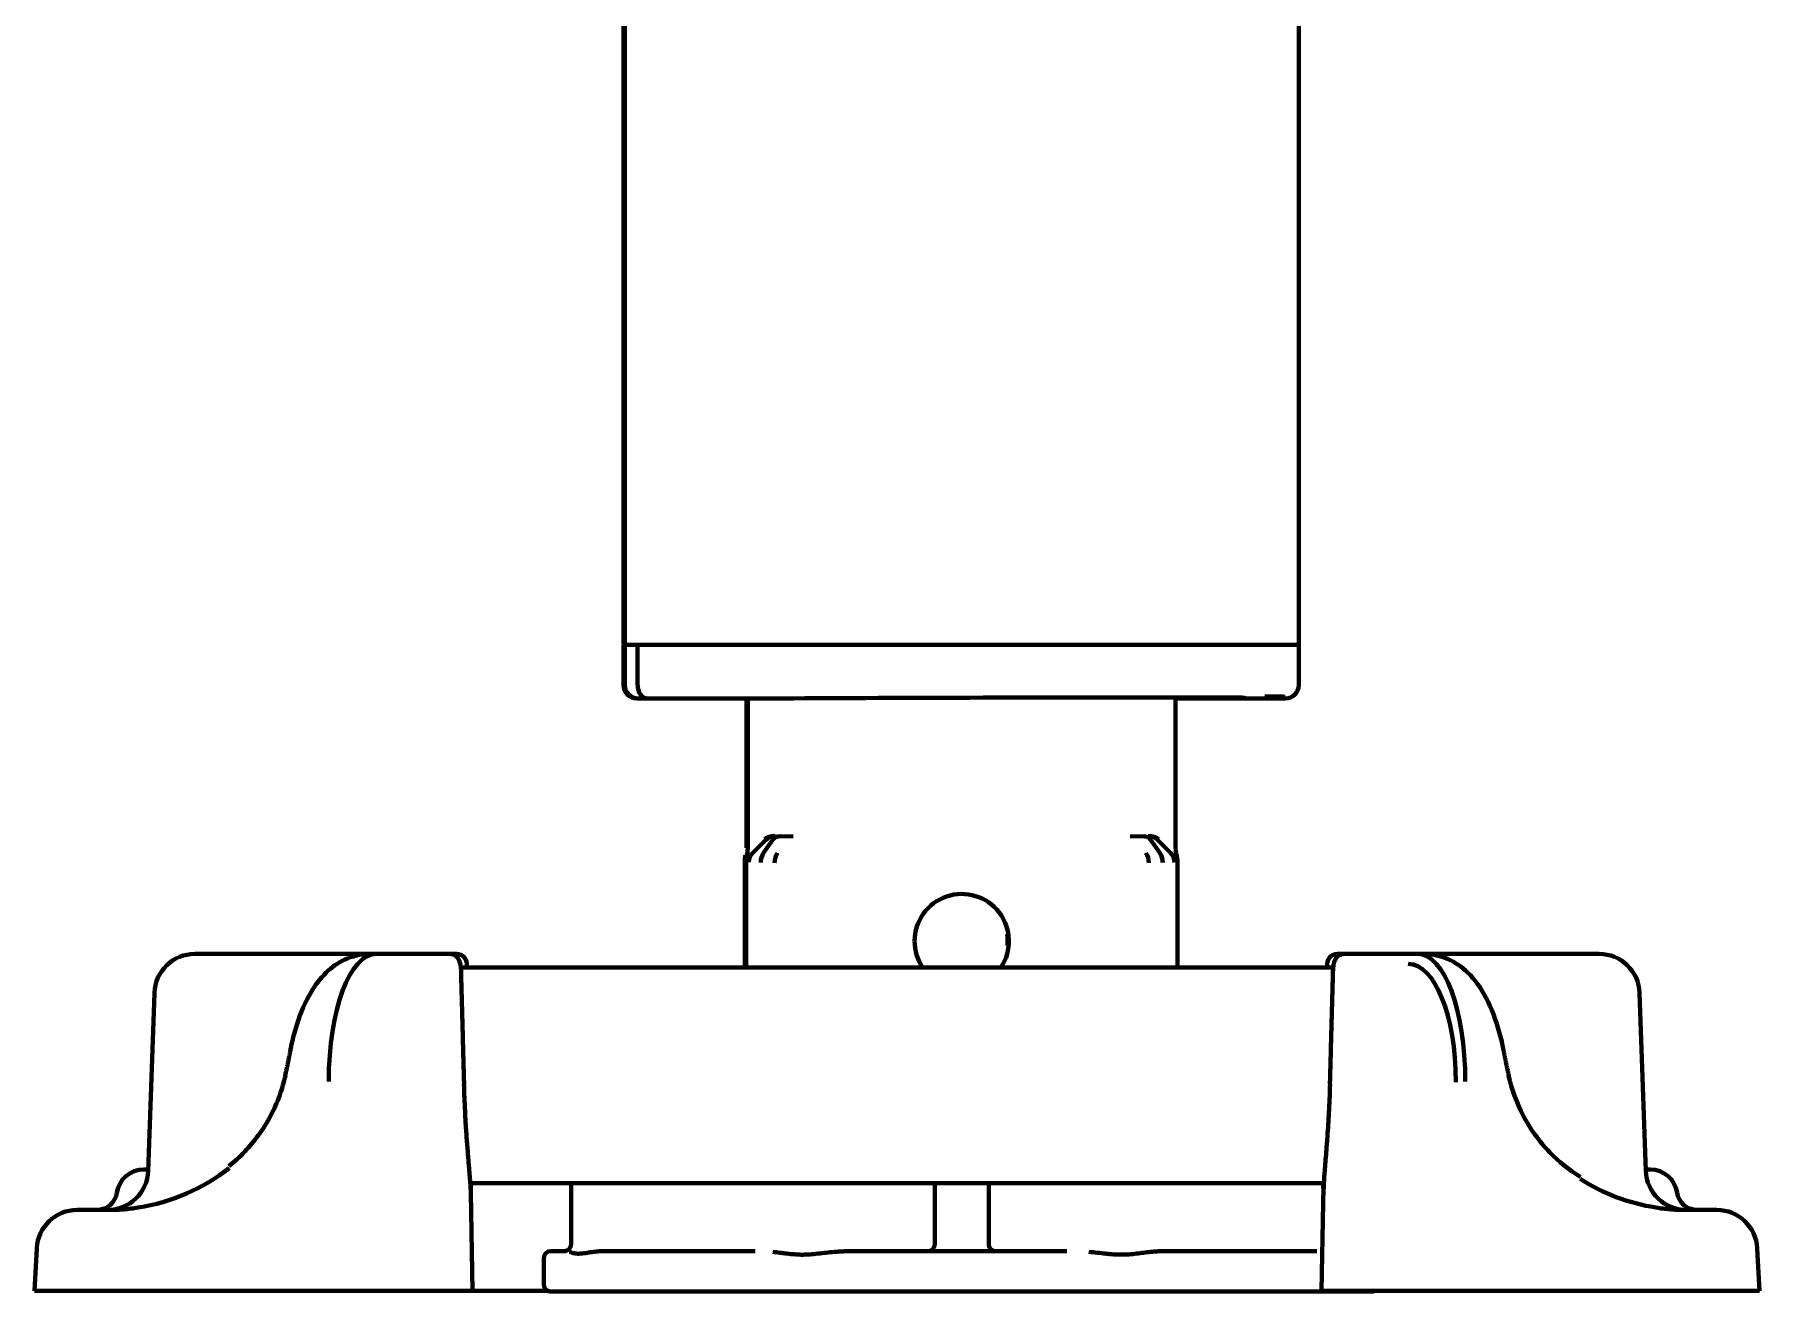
# Model space of a CAD drawing. Header units: inches. Extents: x -2405 to 7588, y 441 to 5654.
# Drawn here: x 2107 to 2235, y 2256.6 to 2349.9 of the extents above; entities that cross this region are included whole.
import ezdxf

# ---------------------------------------------------------------- set-up
doc = ezdxf.new("R2010")
doc.units = ezdxf.units.IN

msp = doc.modelspace()

# ---------------------------------------------------------------- linework, layer by layer
at = {"linetype": 'Continuous', "lineweight": 70}
for p, q in [((2150.78, 2385.03), (2150.78, 2304.58)), ((2200.78, 2382.13), (2200.78, 2304.58)), ((2150.68, 2381.68), (2150.68, 2304.63)), ((2150.78, 2304.63), (2150.68, 2304.63)), ((2150.68, 2304.58), (2150.78, 2304.58)), ((2150.68, 2301.58), (2150.68, 2304.58)), ((2150.78, 2301.58), (2150.78, 2304.58)), ((2152.58, 2304.58), (2150.78, 2304.58)), ((2151.73, 2304.58), (2151.73, 2301.58)), ((2151.73, 2304.58), (2151.73, 2301.58)), ((2198.98, 2304.58), (2152.58, 2304.58)), ((2153.73, 2304.58), (2198.28, 2304.58)), ((2200.78, 2304.58), (2198.98, 2304.58)), ((2200.78, 2301.72), (2200.78, 2304.58)), ((2200.78, 2301.72), (2200.78, 2301.58)), ((2152.11, 2300.58), (2152.34, 2300.58)), ((2152.21, 2300.58), (2152.44, 2300.58)), ((2152.31, 2300.58), (2152.34, 2300.58)), ((2152.31, 2300.58), (2152.34, 2300.58)), ((2160.93, 2300.58), (2152.44, 2300.58)), ((2160.93, 2300.58), (2152.44, 2300.58)), ((2159.8, 2300.58), (2159.8, 2289.5)), ((2159.9, 2300.58), (2159.9, 2289.5)), ((2191.65, 2289.5), (2191.65, 2300.67)), ((2199.11, 2300.58), (2191.65, 2300.58)), ((2199.11, 2300.58), (2191.65, 2300.58)), ((2199.11, 2300.58), (2199.34, 2300.58)), ((2161.22, 2290.08), (2160.28, 2289.13)), ((2161.74, 2290.06), (2161.07, 2289.12)), ((2162.23, 2290.36), (2163.27, 2290.34)), ((2188.28, 2290.34), (2189.32, 2290.36)), ((2189.81, 2290.06), (2190.48, 2289.12)), ((2190.33, 2290.08), (2191.27, 2289.13)), ((2161.07, 2289.12), (2161.07, 2289.12)), ((2190.48, 2289.12), (2190.48, 2289.12)), ((2159.68, 2280.63), (2159.68, 2288.64)), ((2159.78, 2280.63), (2159.78, 2288.64)), ((2191.78, 2280.63), (2191.78, 2288.64)), ((2118.87, 2281.63), (2124.37, 2281.63)), ((2124.37, 2281.63), (2128.2, 2281.63)), ((2128.2, 2281.63), (2131.82, 2281.63)), ((2131.82, 2281.63), (2132.34, 2281.63)), ((2132.34, 2281.63), (2134.49, 2281.63)), ((2134.49, 2281.63), (2137.77, 2281.63)), ((2137.77, 2281.63), (2138.3, 2281.63)), ((2203.65, 2281.63), (2204.18, 2281.63)), ((2204.18, 2281.63), (2207.46, 2281.63)), ((2207.46, 2281.63), (2209.61, 2281.63)), ((2209.61, 2281.63), (2210.13, 2281.63)), ((2209.79, 2281.63), (2213.75, 2281.63)), ((2213.75, 2281.63), (2217.58, 2281.63)), ((2217.58, 2281.63), (2223.08, 2281.63)), ((2203.35, 2280.63), (2138.6, 2280.63)), ((2138.63, 2280.19), (2138.63, 2280.2)), ((2139.06, 2280.63), (2139.05, 2280.89)), ((2202.9, 2280.89), (2202.89, 2280.63)), ((2203.32, 2280.2), (2203.32, 2280.19)), ((2115.87, 2278.73), (2115.41, 2265.52)), ((2226.54, 2265.52), (2226.08, 2278.73)), ((2125.59, 2272.62), (2125.59, 2272.62)), ((2138.84, 2272), (2138.85, 2272)), ((2203.1, 2272), (2203.11, 2272)), ((2216.36, 2272.61), (2216.36, 2272.62)), ((2115.07, 2265.63), (2115.42, 2265.63)), ((2226.88, 2265.63), (2226.53, 2265.63)), ((2139.31, 2264.63), (2202.65, 2264.63)), ((2139.35, 2263.9), (2139.34, 2264.63)), ((2146.79, 2264.63), (2146.79, 2260.08)), ((2173.78, 2264.63), (2173.78, 2260.08)), ((2177.78, 2260.08), (2177.78, 2264.63)), ((2139.48, 2256.63), (2139.35, 2263.9)), ((2202.48, 2256.63), (2202.59, 2263.17)), ((2202.61, 2264.24), (2202.61, 2264.22)), ((2112.63, 2262.63), (2110.14, 2262.63)), ((2231.81, 2262.63), (2229.32, 2262.63)), ((2107.14, 2259.78), (2106.98, 2256.63)), ((2145.28, 2259.58), (2146.43, 2259.58)), ((2149.41, 2259.58), (2160.44, 2259.58)), ((2167.98, 2259.58), (2174, 2259.58)), ((2174.88, 2259.58), (2176.68, 2259.58)), ((2177.55, 2259.58), (2183.57, 2259.58)), ((2191.11, 2259.58), (2202.14, 2259.58)), ((2234.81, 2259.78), (2234.98, 2256.63)), ((2144.78, 2259.08), (2144.78, 2257.08)), ((2114.96, 2256.63), (2106.98, 2256.63)), ((2114.96, 2256.63), (2128.77, 2256.63)), ((2129.47, 2256.63), (2128.77, 2256.63)), ((2129.47, 2256.63), (2135.58, 2256.63)), ((2139.48, 2256.63), (2135.58, 2256.63)), ((2139.48, 2256.63), (2145.06, 2256.63)), ((2145.28, 2256.58), (2145.18, 2256.58)), ((2206.28, 2256.58), (2145.28, 2256.58)), ((2206.37, 2256.63), (2202.48, 2256.63)), ((2212.48, 2256.63), (2206.37, 2256.63)), ((2213.18, 2256.63), (2212.48, 2256.63)), ((2213.18, 2256.63), (2226.99, 2256.63)), ((2234.98, 2256.63), (2226.99, 2256.63))]:
    msp.add_line(p, q, dxfattribs=at)
for centre, radius, start, end in [((2175.78, 2282.58), 3.5, 326.1431, 180), ((2175.78, 2282.58), 3.5, 180, 213.8625), ((2175.68, 2282.58), 3.5, 354.6056, 8.3475), ((2118.87, 2278.63), 3, 90, 178), ((2138.3, 2280.88), 0.75, 1, 90), ((2203.65, 2280.88), 0.75, 90, 179), ((2223.08, 2278.63), 3, 2, 90), ((2115.07, 2263.63), 2, 90, 171.7868), ((2226.88, 2263.63), 2, 8.2132, 90), ((2112.41, 2265.63), 3, 270, 358), ((2229.54, 2265.63), 3, 182, 270), ((2111.61, 2264.13), 1.5, 270, 351.7868), ((2230.34, 2264.13), 1.5, 188.2132, 270), ((2110.14, 2259.63), 3, 90, 177), ((2231.81, 2259.63), 3, 3, 90), ((2145.28, 2259.08), 0.5, 90, 180), ((2173.28, 2260.08), 0.5, 270, 360), ((2178.28, 2260.08), 0.5, 180, 270), ((2145.28, 2257.08), 0.5, 180, 270), ((2145.18, 2257.08), 0.5, 244.1573, 270), ((2206.28, 2257.08), 0.5, 270, 295.8427)]:
    msp.add_arc(centre, radius, start, end, dxfattribs=at)
for centre, major_axis, ratio, start_param, end_param in [((2151.68, 2301.58), (-1, 0), 0.999995, 0, 1.567711), ((2151.78, 2301.58), (-1, 0), 0.999995, 0, 1.567711), ((2152.44, 2301.58), (0, 1), 0.707107, 1.570796, 3.141593), ((2152.44, 2301.58), (0, 1), 0.707107, 1.570796, 3.141593), ((2199.78, 2301.58), (-1, 0), 0.999995, 1.573882, 3.141593), ((2153.17, 2300.58), (-1.5, 0), 0.003085, 0.00001, 0.785408), ((2153.27, 2300.58), (-1.5, 0), 0.003085, 0.00001, 0.785408), ((2175.78, 2300.58), (21, 0.06), 0.003085, 5.569494, 8.63937), ((2198.28, 2300.72), (1.5, 0), 0.003085, 6.283176, 7.853972), ((2198.28, 2300.58), (1.5, 0), 0.003085, 5.497778, 6.283176), ((2161.93, 2289.37), (-0.707, -0.707), 0.999695, 3.927142, 4.71239), ((2161.57, 2288.41), (-0.017, -1), 0.707053, 3.945502, 4.724738), ((2162.6, 2288.4), (-0.01, -1), 0.707088, 3.940402, 4.719667), ((2188.95, 2288.4), (0.01, -1), 0.707088, 1.563519, 2.342782), ((2189.98, 2288.41), (0.017, -1), 0.707053, 1.558447, 2.337683), ((2190.57, 2288.43), (0.508, -0.861), 0.999795, 1.037568, 1.82282), ((2132.51, 2271.63), (-0.2, 10), 0.36987, 6.275734, 7.79417), ((2209.44, 2271.63), (0.2, 10), 0.36987, 4.7722, 6.290637), ((2208.74, 2271.64), (0.21, 9.25), 0.399832, 4.773696, 6.292133), ((2112.68, 2274.63), (13.31, 1.42), 0.895011, 4.765915, 5.329805), ((2229.27, 2274.63), (-13.31, 1.42), 0.895011, 1.060573, 1.51727), ((2146.29, 2260.08), (0, -0.5), 0.999848, 0, 1.570796)]:
    msp.add_ellipse(centre, major_axis=major_axis, ratio=ratio, start_param=start_param, end_param=end_param, dxfattribs=at)
for points, knots in [([(2161.91, 2290.38), (2161.83, 2290.39), (2161.76, 2290.38), (2161.62, 2290.36), (2161.55, 2290.35), (2161.45, 2290.32), (2161.42, 2290.31), (2161.36, 2290.28), (2161.33, 2290.27), (2161.28, 2290.24), (2161.25, 2290.22), (2161.2, 2290.19), (2161.17, 2290.17), (2161.15, 2290.15)], [0, 0, 0, 0, 0.25, 0.25, 0.5, 0.5, 0.625, 0.625, 0.75, 0.75, 0.875, 0.875, 1, 1, 1, 1]), ([(2161.74, 2290.06), (2161.77, 2290.1), (2161.8, 2290.15), (2161.85, 2290.19), (2161.86, 2290.2), (2161.88, 2290.22), (2161.89, 2290.23), (2161.92, 2290.25), (2161.94, 2290.26), (2162.01, 2290.3), (2162.05, 2290.32), (2162.11, 2290.34), (2162.12, 2290.34), (2162.14, 2290.34), (2162.14, 2290.35), (2162.15, 2290.35), (2162.15, 2290.35), (2162.16, 2290.35), (2162.19, 2290.35), (2162.21, 2290.36), (2162.23, 2290.36)], [0, 0, 0, 0, 0.25, 0.25, 0.3125, 0.3125, 0.375, 0.375, 0.5, 0.5, 0.75, 0.75, 0.8125, 0.828125, 0.828125, 0.84375, 0.84375, 0.875, 0.875, 1, 1, 1, 1]), ([(2189.81, 2290.06), (2189.78, 2290.1), (2189.75, 2290.15), (2189.69, 2290.2), (2189.67, 2290.22), (2189.64, 2290.24), (2189.63, 2290.25), (2189.61, 2290.26), (2189.6, 2290.27), (2189.54, 2290.3), (2189.5, 2290.32), (2189.44, 2290.34), (2189.43, 2290.34), (2189.41, 2290.34), (2189.41, 2290.35), (2189.41, 2290.35), (2189.4, 2290.35), (2189.39, 2290.35), (2189.36, 2290.35), (2189.34, 2290.36), (2189.32, 2290.36)], [0, 0, 0, 0, 0.25, 0.25, 0.375, 0.375, 0.4375, 0.4375, 0.5, 0.5, 0.75, 0.75, 0.8125, 0.828125, 0.828125, 0.84375, 0.84375, 0.875, 0.875, 1, 1, 1, 1]), ([(2190.33, 2290.08), (2190.29, 2290.12), (2190.18, 2290.2), (2190.07, 2290.27), (2189.95, 2290.32), (2189.88, 2290.34), (2189.8, 2290.35), (2189.78, 2290.36), (2189.76, 2290.36), (2189.74, 2290.36), (2189.73, 2290.36), (2189.69, 2290.37), (2189.66, 2290.37), (2189.62, 2290.37)], [0, 0, 0, 0, 0.25, 0.5, 0.5, 0.75, 0.75, 0.8125, 0.84375, 0.84375, 0.875, 0.875, 1, 1, 1, 1]), ([(2190.41, 2290.15), (2190.35, 2290.19), (2190.3, 2290.22), (2190.19, 2290.28), (2190.13, 2290.31), (2190, 2290.35), (2189.93, 2290.36), (2189.79, 2290.38), (2189.72, 2290.39), (2189.64, 2290.38)], [0, 0, 0, 0, 0.25, 0.25, 0.5, 0.5, 0.75, 0.75, 1, 1, 1, 1]), ([(2159.72, 2288.92), (2159.72, 2288.92), (2159.72, 2288.92), (2159.71, 2288.9), (2159.7, 2288.85), (2159.68, 2288.78), (2159.68, 2288.71), (2159.68, 2288.66), (2159.68, 2288.64)], [0, 0, 0, 0, 0.000031, 0.000031, 0.250024, 0.500016, 0.750008, 1, 1, 1, 1]), ([(2159.82, 2288.92), (2159.82, 2288.92), (2159.82, 2288.92), (2159.81, 2288.9), (2159.8, 2288.85), (2159.78, 2288.78), (2159.78, 2288.71), (2159.78, 2288.66), (2159.78, 2288.64)], [0, 0, 0, 0, 0.000031, 0.000031, 0.250024, 0.500016, 0.750008, 1, 1, 1, 1]), ([(2159.82, 2288.92), (2159.84, 2289.02), (2159.87, 2289.11), (2159.89, 2289.25), (2159.89, 2289.33), (2159.9, 2289.41), (2159.9, 2289.45), (2159.9, 2289.47), (2159.9, 2289.47), (2159.9, 2289.48), (2159.9, 2289.49), (2159.9, 2289.5)], [0, 0, 0, 0, 0.5, 0.5, 0.75, 0.875, 0.9375, 0.9375, 0.96875, 0.96875, 1, 1, 1, 1]), ([(2160.28, 2289.13), (2160.23, 2289.09), (2160.19, 2289.04), (2160.12, 2288.93), (2160.09, 2288.87), (2160.04, 2288.75), (2160.02, 2288.69), (2159.99, 2288.56), (2159.98, 2288.49), (2159.98, 2288.43)], [0, 0, 0, 0, 0.25, 0.25, 0.5, 0.5, 0.75, 0.75, 1, 1, 1, 1]), ([(2162.1, 2289.1), (2162.1, 2289.1), (2162.1, 2289.1), (2162.09, 2289.08), (2162.06, 2289.03), (2162.01, 2288.95), (2161.98, 2288.86), (2161.95, 2288.78), (2161.92, 2288.68), (2161.91, 2288.59), (2161.9, 2288.49), (2161.89, 2288.43), (2161.89, 2288.4)], [0, 0, 0, 0, 0.00004, 0.00004, 0.125035, 0.25003, 0.375025, 0.50002, 0.625015, 0.75001, 0.875005, 1, 1, 1, 1]), ([(2189.45, 2289.1), (2189.45, 2289.1), (2189.45, 2289.1), (2189.46, 2289.08), (2189.49, 2289.03), (2189.54, 2288.95), (2189.57, 2288.86), (2189.6, 2288.78), (2189.62, 2288.68), (2189.64, 2288.59), (2189.65, 2288.49), (2189.66, 2288.43), (2189.66, 2288.4)], [0, 0, 0, 0, 0.000028, 0.000028, 0.125025, 0.250021, 0.375018, 0.500014, 0.625011, 0.750007, 0.875004, 1, 1, 1, 1]), ([(2191.27, 2289.13), (2191.32, 2289.09), (2191.36, 2289.04), (2191.41, 2288.96), (2191.43, 2288.93), (2191.46, 2288.87), (2191.48, 2288.84), (2191.51, 2288.75), (2191.53, 2288.69), (2191.55, 2288.59), (2191.56, 2288.56), (2191.56, 2288.52), (2191.56, 2288.51), (2191.56, 2288.49), (2191.56, 2288.48), (2191.56, 2288.46), (2191.57, 2288.44), (2191.57, 2288.43)], [0, 0, 0, 0, 0.25, 0.25, 0.375, 0.375, 0.5, 0.5, 0.75, 0.75, 0.875, 0.875, 0.90625, 0.90625, 0.9375, 0.9375, 1, 1, 1, 1]), ([(2191.73, 2288.92), (2191.71, 2289.02), (2191.68, 2289.11), (2191.66, 2289.25), (2191.66, 2289.33), (2191.65, 2289.41), (2191.65, 2289.45), (2191.65, 2289.47), (2191.65, 2289.47), (2191.65, 2289.48), (2191.65, 2289.49), (2191.65, 2289.5)], [0, 0, 0, 0, 0.5, 0.5, 0.75, 0.875, 0.9375, 0.9375, 0.96875, 0.96875, 1, 1, 1, 1]), ([(2191.73, 2288.92), (2191.73, 2288.92), (2191.73, 2288.92), (2191.74, 2288.9), (2191.75, 2288.85), (2191.77, 2288.78), (2191.77, 2288.71), (2191.78, 2288.66), (2191.78, 2288.64)], [0, 0, 0, 0, 0.000031, 0.000031, 0.250024, 0.500016, 0.750008, 1, 1, 1, 1]), ([(2131.82, 2281.63), (2131.15, 2281.6), (2129.98, 2281.34), (2128.5, 2280.25), (2127.34, 2278.69), (2126.48, 2276.7), (2126.08, 2275.12), (2125.95, 2274.4)], [0, 0, 0, 0, 0.189106, 0.366438, 0.567543, 0.814714, 1, 1, 1, 1]), ([(2138.63, 2280.21), (2138.63, 2280.25), (2138.63, 2280.41), (2138.6, 2280.7), (2138.56, 2280.97), (2138.45, 2281.25), (2138.27, 2281.46), (2138.03, 2281.6), (2137.86, 2281.63), (2137.77, 2281.63)], [0, 0, 0, 0, 0.056059, 0.233526, 0.445472, 0.608863, 0.73785, 0.866889, 1, 1, 1, 1]), ([(2204.18, 2281.63), (2204.18, 2281.63), (2204.08, 2281.64), (2203.91, 2281.59), (2203.7, 2281.47), (2203.56, 2281.32), (2203.47, 2281.17), (2203.41, 2281), (2203.36, 2280.78), (2203.33, 2280.5), (2203.32, 2280.28), (2203.32, 2280.2)], [0, 0, 0, 0, 0.001553, 0.142469, 0.255761, 0.354808, 0.444992, 0.536165, 0.674829, 0.879893, 1, 1, 1, 1]), ([(2216, 2274.4), (2215.91, 2274.9), (2215.57, 2276.33), (2214.77, 2278.41), (2213.54, 2280.2), (2211.92, 2281.37), (2210.75, 2281.6), (2210.13, 2281.63)], [0, 0, 0, 0, 0.128675, 0.386923, 0.634463, 0.824559, 1, 1, 1, 1]), ([(2125.59, 2272.62), (2125.48, 2272.12), (2125.04, 2270.56), (2123.75, 2268.13), (2122.24, 2266.56), (2121.39, 2265.88)], [0, 0, 0, 0, 0.188924, 0.604869, 1, 1, 1, 1]), ([(2221.69, 2265.08), (2220.85, 2265.6), (2219.2, 2266.91), (2217.32, 2269.54), (2216.59, 2271.58), (2216.36, 2272.62)], [0, 0, 0, 0, 0.308242, 0.670857, 1, 1, 1, 1]), ([(2138.84, 2272), (2138.85, 2271.77), (2138.85, 2271.54), (2138.87, 2271.09), (2138.89, 2270.65), (2138.92, 2270), (2138.94, 2269.57), (2138.96, 2269.25), (2138.96, 2269.15), (2138.97, 2268.99), (2138.98, 2268.94), (2138.98, 2268.83), (2139, 2268.58), (2139.03, 2268.12), (2139.07, 2267.55), (2139.12, 2267), (2139.15, 2266.66), (2139.16, 2266.44), (2139.17, 2266.4), (2139.17, 2266.32), (2139.18, 2266.2), (2139.19, 2266.08), (2139.21, 2265.84), (2139.24, 2265.54), (2139.27, 2265.13), (2139.29, 2264.88), (2139.31, 2264.71), (2139.31, 2264.62), (2139.32, 2264.54), (2139.32, 2264.49), (2139.32, 2264.46), (2139.33, 2264.33), (2139.34, 2264.14), (2139.35, 2263.97), (2139.35, 2263.9)], [0, 0, 0, 0, 0.0625, 0.0625, 0.125, 0.1875, 0.25, 0.25, 0.28125, 0.28125, 0.296875, 0.296875, 0.3125, 0.375, 0.4375, 0.5, 0.5625, 0.5625, 0.578125, 0.578125, 0.59375, 0.625, 0.625, 0.6875, 0.75, 0.8125, 0.8125, 0.84375, 0.859375, 0.859375, 0.875, 0.875, 0.9375, 1, 1, 1, 1]), ([(2202.7, 2265.39), (2202.71, 2265.59), (2202.73, 2265.8), (2202.77, 2266.25), (2202.79, 2266.48), (2202.83, 2266.97), (2202.85, 2267.22), (2202.88, 2267.56), (2202.88, 2267.62), (2202.89, 2267.76), (2202.9, 2267.83), (2202.91, 2268.04), (2202.92, 2268.18), (2202.95, 2268.6), (2202.97, 2268.89), (2203.01, 2269.48), (2203.02, 2269.78), (2203.04, 2270.24), (2203.05, 2270.4), (2203.06, 2270.64), (2203.07, 2270.72), (2203.07, 2270.87), (2203.08, 2270.95), (2203.09, 2271.35), (2203.1, 2271.67), (2203.11, 2272)], [0, 0, 0, 0, 0.125, 0.125, 0.25, 0.25, 0.375, 0.375, 0.40625, 0.40625, 0.4375, 0.4375, 0.5, 0.5, 0.625, 0.625, 0.75, 0.75, 0.8125, 0.8125, 0.84375, 0.84375, 0.875, 0.875, 1, 1, 1, 1]), ([(2202.61, 2264.63), (2202.61, 2264.62), (2202.61, 2264.61), (2202.61, 2264.56), (2202.61, 2264.52), (2202.61, 2264.44), (2202.61, 2264.39), (2202.61, 2264.31), (2202.61, 2264.26), (2202.61, 2264.22)], [0, 0, 0, 0, 0.065202, 0.065202, 0.376801, 0.376801, 0.688401, 0.688401, 1, 1, 1, 1]), ([(2202.64, 2264.24), (2202.64, 2264.29), (2202.64, 2264.33), (2202.64, 2264.41), (2202.64, 2264.45), (2202.65, 2264.53), (2202.65, 2264.57), (2202.65, 2264.64), (2202.65, 2264.68), (2202.66, 2264.79), (2202.66, 2264.86), (2202.67, 2265), (2202.68, 2265.07), (2202.68, 2265.14)], [0, 0, 0, 0, 0.125, 0.125, 0.25, 0.25, 0.375, 0.375, 0.5, 0.5, 0.75, 0.75, 1, 1, 1, 1]), ([(2202.59, 2263.17), (2202.59, 2263.21), (2202.59, 2263.26), (2202.6, 2263.35), (2202.6, 2263.38), (2202.6, 2263.43), (2202.6, 2263.45), (2202.6, 2263.49), (2202.6, 2263.51), (2202.61, 2263.57), (2202.61, 2263.62), (2202.61, 2263.72), (2202.62, 2263.77), (2202.62, 2263.84), (2202.62, 2263.86), (2202.62, 2263.89), (2202.62, 2263.91), (2202.63, 2263.95), (2202.63, 2263.99), (2202.63, 2264.06), (2202.63, 2264.09), (2202.63, 2264.17), (2202.64, 2264.2), (2202.64, 2264.24)], [0, 0, 0, 0, 0.25, 0.25, 0.375, 0.375, 0.4375, 0.4375, 0.5, 0.5, 0.625, 0.625, 0.75, 0.75, 0.78125, 0.78125, 0.8125, 0.8125, 0.875, 0.875, 0.9375, 0.9375, 1, 1, 1, 1]), ([(2114.66, 2262.81), (2114.49, 2262.78), (2114.31, 2262.75), (2113.96, 2262.71), (2113.79, 2262.69), (2113.57, 2262.67), (2113.51, 2262.67), (2113.44, 2262.66), (2113.4, 2262.66), (2113.38, 2262.66), (2113.27, 2262.65), (2113.19, 2262.64), (2112.94, 2262.63), (2112.78, 2262.63), (2112.63, 2262.63)], [0, 0, 0, 0, 0.25, 0.25, 0.5, 0.5, 0.5625, 0.59375, 0.59375, 0.625, 0.625, 0.75, 0.75, 1, 1, 1, 1]), ([(2229.32, 2262.63), (2229.28, 2262.63), (2229.24, 2262.63), (2229.17, 2262.63), (2229.05, 2262.63), (2228.85, 2262.64), (2228.68, 2262.65), (2228.51, 2262.66), (2228.43, 2262.67), (2228.16, 2262.69), (2227.99, 2262.71), (2227.64, 2262.75), (2227.46, 2262.78), (2227.29, 2262.81)], [0, 0, 0, 0, 0.0625, 0.0625, 0.125, 0.25, 0.375, 0.375, 0.5, 0.5, 0.75, 0.75, 1, 1, 1, 1]), ([(2148.55, 2259.53), (2148.42, 2259.52), (2148.31, 2259.5), (2148.09, 2259.47), (2147.98, 2259.45), (2147.78, 2259.42), (2147.68, 2259.41), (2147.55, 2259.39), (2147.51, 2259.39), (2147.42, 2259.39), (2147.38, 2259.38), (2147.3, 2259.38), (2147.26, 2259.39), (2147.19, 2259.39), (2147.15, 2259.39), (2147.05, 2259.41), (2146.98, 2259.42), (2146.9, 2259.44), (2146.87, 2259.45), (2146.82, 2259.47), (2146.8, 2259.48), (2146.73, 2259.5), (2146.69, 2259.52), (2146.65, 2259.53)], [0, 0, 0, 0, 0.125, 0.125, 0.25, 0.25, 0.375, 0.375, 0.4375, 0.4375, 0.5, 0.5, 0.5625, 0.5625, 0.625, 0.625, 0.75, 0.75, 0.8125, 0.8125, 0.875, 0.875, 1, 1, 1, 1]), ([(2149.41, 2259.58), (2149.27, 2259.58), (2149.12, 2259.58), (2148.9, 2259.56), (2148.83, 2259.56), (2148.69, 2259.55), (2148.62, 2259.54), (2148.55, 2259.53)], [0, 0, 0, 0, 0.5, 0.5, 0.75, 0.75, 1, 1, 1, 1]), ([(2166.33, 2259.51), (2166.12, 2259.5), (2165.92, 2259.48), (2165.51, 2259.43), (2165.31, 2259.41), (2164.91, 2259.37), (2164.72, 2259.35), (2164.47, 2259.33), (2164.42, 2259.33), (2164.32, 2259.32), (2164.27, 2259.32), (2164.13, 2259.32), (2164.03, 2259.31), (2163.84, 2259.31), (2163.74, 2259.32), (2163.55, 2259.32), (2163.46, 2259.33), (2163.18, 2259.35), (2162.99, 2259.37), (2162.72, 2259.4), (2162.63, 2259.41), (2162.46, 2259.43), (2162.37, 2259.44), (2162.11, 2259.48), (2161.94, 2259.5), (2161.77, 2259.51)], [0, 0, 0, 0, 0.125, 0.125, 0.25, 0.25, 0.375, 0.375, 0.40625, 0.40625, 0.4375, 0.4375, 0.5, 0.5, 0.5625, 0.5625, 0.625, 0.625, 0.75, 0.75, 0.8125, 0.8125, 0.875, 0.875, 1, 1, 1, 1]), ([(2167.98, 2259.58), (2167.7, 2259.58), (2167.43, 2259.57), (2167.01, 2259.56), (2166.88, 2259.55), (2166.6, 2259.54), (2166.47, 2259.53), (2166.33, 2259.51)], [0, 0, 0, 0, 0.5, 0.5, 0.75, 0.75, 1, 1, 1, 1]), ([(2174.28, 2259.58), (2174.23, 2259.58), (2174.18, 2259.58), (2174.09, 2259.58), (2174.05, 2259.58), (2174, 2259.58)], [0, 0, 0, 0, 0.5, 0.5, 1, 1, 1, 1]), ([(2177.55, 2259.58), (2177.5, 2259.58), (2177.46, 2259.58), (2177.37, 2259.58), (2177.32, 2259.58), (2177.27, 2259.58)], [0, 0, 0, 0, 0.5, 0.5, 1, 1, 1, 1]), ([(2189.78, 2259.51), (2189.61, 2259.5), (2189.44, 2259.48), (2189.1, 2259.43), (2188.92, 2259.41), (2188.56, 2259.37), (2188.37, 2259.35), (2188.14, 2259.33), (2188.09, 2259.33), (2188, 2259.32), (2187.95, 2259.32), (2187.81, 2259.32), (2187.62, 2259.31), (2187.42, 2259.32), (2187.23, 2259.32), (2187.13, 2259.33), (2186.93, 2259.34), (2186.84, 2259.35), (2186.69, 2259.36), (2186.64, 2259.37), (2186.54, 2259.38), (2186.49, 2259.38), (2186.24, 2259.41), (2186.04, 2259.43), (2185.63, 2259.48), (2185.43, 2259.5), (2185.22, 2259.51)], [0, 0, 0, 0, 0.125, 0.125, 0.25, 0.25, 0.375, 0.375, 0.40625, 0.40625, 0.4375, 0.4375, 0.5, 0.5625, 0.5625, 0.625, 0.625, 0.6875, 0.6875, 0.71875, 0.71875, 0.75, 0.75, 0.875, 0.875, 1, 1, 1, 1]), ([(2191.11, 2259.58), (2190.89, 2259.58), (2190.67, 2259.57), (2190.34, 2259.56), (2190.23, 2259.55), (2190, 2259.54), (2189.89, 2259.53), (2189.78, 2259.51)], [0, 0, 0, 0, 0.5, 0.5, 0.75, 0.75, 1, 1, 1, 1])]:
    msp.add_open_spline(points, degree=3, knots=knots, dxfattribs=at)
for points, degree in [([(2161.07, 2289.12), (2161.05, 2289.09), (2161.02, 2289.04), (2160.98, 2288.97), (2160.94, 2288.88), (2160.91, 2288.79), (2160.89, 2288.7), (2160.87, 2288.61), (2160.86, 2288.51), (2160.86, 2288.45), (2160.86, 2288.41)], 3), ([(2190.48, 2289.12), (2190.5, 2289.09), (2190.53, 2289.04), (2190.57, 2288.97), (2190.61, 2288.88), (2190.64, 2288.79), (2190.66, 2288.7), (2190.68, 2288.61), (2190.69, 2288.51), (2190.69, 2288.45), (2190.69, 2288.41)], 3), ([(2138.85, 2272), (2138.74, 2276.1), (2138.63, 2280.2)], 2), ([(2203.32, 2280.2), (2203.21, 2276.1), (2203.1, 2272)], 2), ([(2125.99, 2274.63), (2125.81, 2273.66), (2125.58, 2272.62)], 2), ([(2216.37, 2272.62), (2216.16, 2273.56), (2216, 2274.4)], 2), ([(2202.68, 2265.14), (2202.69, 2265.23), (2202.69, 2265.31), (2202.7, 2265.39)], 3), ([(2174.88, 2259.58), (2174.68, 2259.58), (2174.48, 2259.58), (2174.28, 2259.58)], 3), ([(2177.27, 2259.58), (2177.07, 2259.58), (2176.87, 2259.58), (2176.68, 2259.58)], 3)]:
    msp.add_open_spline(points, degree=degree, dxfattribs=at)

doc.saveas('drawing.dxf')
